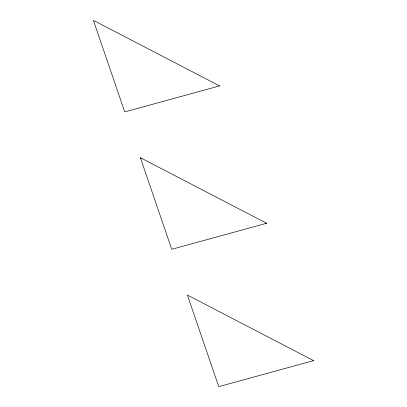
<?xml version="1.0" encoding="UTF-8"?>
<svg xmlns="http://www.w3.org/2000/svg" width="407" height="407" viewBox="0 0 407 407"><rect width="100%" height="100%" fill="white"/><g stroke="black" fill="none" stroke-linecap="round" stroke-linejoin="round"><path stroke-width="0.61" d="M266.6 223.27L171.739 249.288L140.4 157.713L266.6 223.27L265.339 223.168M140.4 157.713L141.153 158.73M219.592 85.908L124.735 111.925L93.396 20.35L219.592 85.908M313.604 360.633L218.742 386.65L187.408 295.075L313.604 360.633"/></g></svg>
